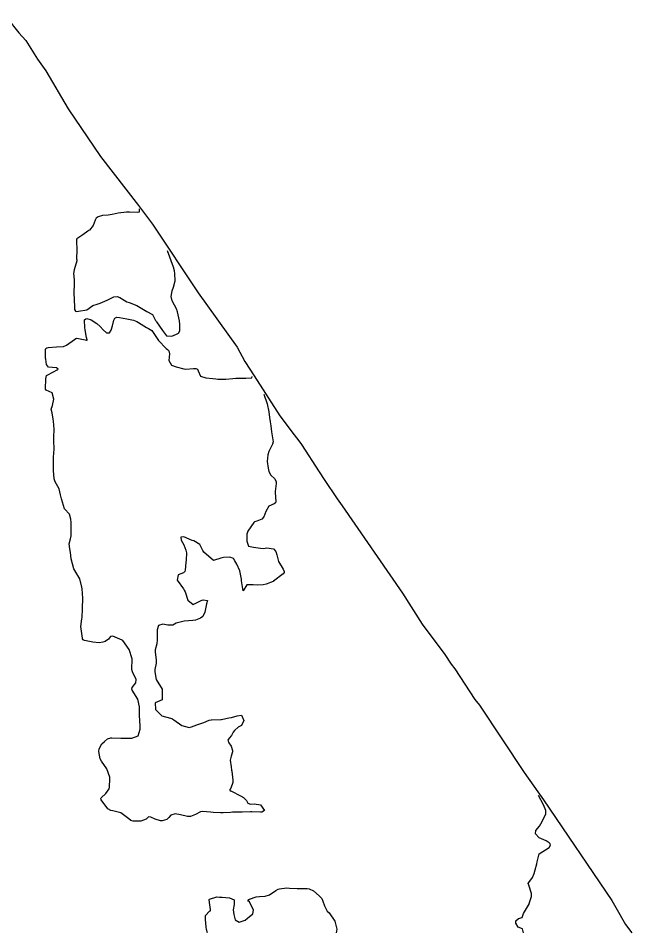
# Model space of a CAD drawing. Header units: metres. Extents: x 298520 to 308411, y 7433745 to 7450750.
# Drawn here: x 308287.5 to 308410.6, y 7433750 to 7433933.4 of the extents above; entities that cross this region are included whole.
import ezdxf

# ---------------------------------------------------------------- set-up
doc = ezdxf.new("R2010")
doc.units = ezdxf.units.M
doc.header["$LTSCALE"] = 10
doc.layers.add('Area', color=45, linetype='Continuous')
doc.layers.add('Curvas de Nivel 1m', color=11, linetype='Continuous')

msp = doc.modelspace()

# ---------------------------------------------------------------- linework, layer by layer
at = {"layer": 'Area'}
msp.add_polyline3d([(308285.26, 7433933.36, 707.14), (308287.58, 7433930.46, 708), (308288.95, 7433928.88, 707.91), (308291.29, 7433925.16, 707.8), (308292.99, 7433922.84, 708.09), (308297.47, 7433915.19, 708), (308303.97, 7433905.66, 708.23), (308311.61, 7433895.81, 706.84), (308314.41, 7433892.06, 706.85), (308323.56, 7433878.26, 707.34), (308331.38, 7433867.38, 707.82), (308332.95, 7433864.52, 707.96), (308334.77, 7433861.62, 708.2), (308339.93, 7433853.62, 708.23), (308342.83, 7433849.78, 707.77), (308343.74, 7433848.63, 707.55), (308344.3, 7433847.85, 707.54), (308347.82, 7433842.41, 707.38), (308348.86, 7433840.87, 707.56), (308351.47, 7433836.97, 710.85), (308352.42, 7433835.55, 714.02), (308364.56, 7433818.03, 707.46), (308368.51, 7433811.85, 707.46), (308373.08, 7433805.78, 707.69), (308374.33, 7433803.84, 707.71), (308375.06, 7433802.88, 707.69), (308379.07, 7433796.7, 707.62), (308380.01, 7433795.56, 707.71), (308389, 7433782.1, 707.9), (308392.88, 7433776.57, 707.97), (308406.56, 7433756.4, 708.3), (308407.36, 7433755, 708.39), (308409.31, 7433751.61, 708.59), (308410.55, 7433749.95, 708.59)], dxfattribs=at)
at = {"layer": 'Curvas de Nivel 1m', "flags": 128}
for points, elevation in [([(308311.73, 7433895.12), (308311.75, 7433894.5), (308311.48, 7433894.39), (308309.81, 7433894.46), (308309.48, 7433894.46), (308309.15, 7433894.47), (308307.48, 7433894.29), (308306.29, 7433894.02), (308305.47, 7433893.88), (308304.39, 7433893.78), (308303.47, 7433893.55), (308303.08, 7433893.26), (308302.88, 7433892.88), (308302.51, 7433891.82), (308301.74, 7433890.89), (308301.56, 7433890.77), (308301.44, 7433890.69), (308300.4, 7433889.93), (308299.42, 7433889.27), (308299.21, 7433889.12), (308299.12, 7433888.91), (308299.13, 7433888.63), (308299.22, 7433886.91), (308299.17, 7433885.11), (308299.2, 7433884.91), (308299.19, 7433884.74), (308298.66, 7433882.92), (308298.56, 7433882.14), (308298.66, 7433880.92), (308298.69, 7433879.53), (308298.62, 7433878.92), (308298.63, 7433878.26), (308298.7, 7433876.92), (308298.71, 7433875.46), (308298.75, 7433874.92), (308298.91, 7433874.59), (308299.24, 7433874.56), (308299.52, 7433874.63), (308301.24, 7433874.89), (308302.41, 7433875.72), (308303.26, 7433876.02), (308303.87, 7433876.25), (308305.27, 7433876.84), (308306.61, 7433877.5), (308307.28, 7433877.53), (308307.81, 7433877.35), (308308.74, 7433876.8), (308309.27, 7433876.52), (308309.68, 7433876.37), (308311.26, 7433875.74), (308312.9, 7433874.75), (308313.24, 7433874.58), (308314.42, 7433873.92), (308315.01, 7433872.72), (308315.1, 7433872.6), (308315.22, 7433872.47), (308316.42, 7433870.71), (308317.19, 7433869.7), (308318.26, 7433869.61), (308319.19, 7433870.02), (308319.63, 7433870.23), (308319.88, 7433870.66), (308319.91, 7433871.97), (308319.79, 7433872.66), (308319.41, 7433874.5), (308319.37, 7433874.67), (308319.25, 7433874.94), (308318.35, 7433876.68), (308318.13, 7433877.54), (308318.31, 7433878.68), (308318.59, 7433879.4), (308318.95, 7433880.68), (308318.86, 7433882.19), (308318.79, 7433882.68), (308318.61, 7433883.42), (308317.39, 7433886.7), (308317.39, 7433886.7)], 707), ([(308336.72, 7433857.94), (308337.42, 7433856.06), (308337.76, 7433854.45), (308337.85, 7433853.31), (308337.99, 7433852.44), (308338.14, 7433851.61), (308338.28, 7433850.44), (308338.57, 7433848.81), (308338.59, 7433848.44), (308338.44, 7433847.95), (308337.73, 7433846.45), (308337.53, 7433845.82), (308337.43, 7433844.45), (308337.57, 7433843.15), (308337.75, 7433842.45), (308338.14, 7433841.72), (308338.85, 7433841.08), (308339.19, 7433840.43), (308339.22, 7433840.05), (308339.02, 7433838.43), (308339.02, 7433838.22), (308339.14, 7433836.43), (308339.07, 7433836.15), (308338.79, 7433835.97), (308337.73, 7433835.49), (308337.15, 7433834.45), (308336.75, 7433833.37), (308336.32, 7433832.89), (308335.31, 7433832.47), (308334.88, 7433832.34), (308334.74, 7433832.21), (308333.51, 7433830.5), (308333.33, 7433829.89), (308333.29, 7433828.5), (308333.68, 7433827.49), (308334.68, 7433827.25), (308336.09, 7433827.05), (308336.68, 7433827.02), (308337.35, 7433827.12), (308338.68, 7433826.94), (308339.15, 7433826.43), (308339.33, 7433825.75), (308339.7, 7433824.42), (308340.63, 7433822.9), (308340.84, 7433822.41), (308340.83, 7433822.2), (308340.62, 7433821.92), (308338.7, 7433820.44), (308338.65, 7433820.4), (308338.6, 7433820.37), (308337.2, 7433819.85), (308336.59, 7433819.73), (308335.42, 7433819.64), (308334.59, 7433819.72), (308333.34, 7433819.75), (308332.57, 7433818.51), (308332.27, 7433820.51), (308332.25, 7433820.87), (308331.94, 7433822.52), (308331.3, 7433823.86), (308330.94, 7433824.53), (308330.65, 7433825.03), (308329.94, 7433825.25), (308328.65, 7433825.18), (308328.11, 7433825.09), (308326.64, 7433824.58), (308324.67, 7433826.27), (308324.52, 7433826.6), (308323.9, 7433827.83), (308322.69, 7433828.52), (308322.35, 7433828.63), (308320.7, 7433829.35), (308320.08, 7433829.27), (308320.17, 7433828.66), (308320.68, 7433827.72), (308321.09, 7433826.65), (308321.19, 7433826.12), (308321.16, 7433824.64), (308321.1, 7433824.19), (308320.94, 7433822.65), (308320.88, 7433822.39), (308320.62, 7433822.11), (308319.52, 7433821.76), (308319.35, 7433820.66), (308320.58, 7433818.95), (308320.77, 7433818.65), (308320.92, 7433818.3), (308321.45, 7433816.64), (308322.54, 7433815.77), (308324.13, 7433816.61), (308324.55, 7433816.73), (308325.46, 7433816.59), (308325.24, 7433815.9), (308324.93, 7433814.6), (308324.9, 7433814.23), (308324.51, 7433813.37), (308324.05, 7433813.06), (308323.04, 7433812.62), (308322.5, 7433812.57), (308320.74, 7433812.41), (308320.5, 7433812.39), (308319.14, 7433812.02), (308318.49, 7433811.65), (308317.45, 7433811.64), (308316.49, 7433811.84), (308315.6, 7433811.6), (308315.31, 7433810.71), (308315.3, 7433809.88), (308315.33, 7433808.71), (308315.23, 7433807.92), (308314.95, 7433806.71), (308314.95, 7433806.2), (308315.13, 7433804.71), (308315.1, 7433804.02), (308314.88, 7433802.72), (308314.84, 7433802.26), (308315.12, 7433800.71), (308316.33, 7433798.77), (308316.35, 7433798.7), (308316.35, 7433796.74), (308316.35, 7433796.7), (308316.31, 7433796.67), (308314.93, 7433796.09), (308315.01, 7433794.71), (308316.27, 7433793.47), (308317.98, 7433792.96), (308318.27, 7433792.91), (308318.69, 7433792.67), (308320.25, 7433791.51), (308321.74, 7433791.14), (308322.25, 7433791.25), (308323.3, 7433791.66), (308324.26, 7433791.98), (308324.72, 7433792.13), (308325.73, 7433792.59), (308326.19, 7433792.65), (308326.26, 7433792.66), (308328.12, 7433792.71), (308328.27, 7433792.73), (308329.74, 7433793.07), (308330.27, 7433793.13), (308331.36, 7433793.44), (308332.28, 7433793.61), (308332.75, 7433792.5), (308332.25, 7433791.54), (308331.6, 7433791.16), (308330.84, 7433790.52), (308330.61, 7433790.15), (308330.23, 7433789.49), (308329.76, 7433789), (308329.5, 7433788.54), (308329.71, 7433788.04), (308330.2, 7433787.37), (308330.45, 7433786.53), (308330.46, 7433786.26), (308330.18, 7433785.34), (308330, 7433784.53), (308330.15, 7433783.19), (308330.27, 7433782.53), (308330.29, 7433782.38), (308330.54, 7433780.53), (308330.54, 7433780.1), (308330.1, 7433778.93), (308329.94, 7433778.68), (308329.9, 7433778.53), (308329.97, 7433778.41), (308330.09, 7433778.4), (308330.27, 7433778.35), (308332.08, 7433777.43), (308332.66, 7433777.09), (308333.24, 7433776.49), (308333.54, 7433775.96), (308334.07, 7433775.7), (308334.76, 7433775.78), (308336.06, 7433775.63), (308336.84, 7433774.45), (308336.35, 7433774.15), (308336.05, 7433774.12), (308334.32, 7433774.21), (308334.05, 7433774.21), (308332.39, 7433774.16), (308332.05, 7433774.15), (308330.47, 7433774.1), (308330.05, 7433774.08), (308328.6, 7433774), (308328.04, 7433773.98), (308326.56, 7433774.06), (308326.05, 7433774.11), (308324.41, 7433774.23), (308324.05, 7433774.18), (308322.99, 7433773.66), (308322.03, 7433773.27), (308321.4, 7433773.27), (308320.04, 7433773.62), (308318.94, 7433773.77), (308318.04, 7433773.51), (308317.67, 7433773.04), (308317.27, 7433772.69), (308316.34, 7433772.38), (308316.02, 7433772.39), (308314.94, 7433772.71), (308314.03, 7433773.12), (308313.6, 7433773.16), (308313.11, 7433772.73), (308312.02, 7433772.33), (308310.5, 7433772.29), (308310.02, 7433772.47), (308309.65, 7433772.77), (308308.04, 7433774), (308306.45, 7433774.41), (308306.05, 7433774.46), (308305.42, 7433774.83), (308304.07, 7433776.61), (308304, 7433776.77), (308304, 7433776.84), (308304.07, 7433776.98), (308305.05, 7433777.86), (308305.7, 7433778.82), (308305.79, 7433779.13), (308305.86, 7433780.82), (308305.82, 7433781.13), (308305.23, 7433782.83), (308304.17, 7433784.36), (308303.91, 7433784.84), (308303.64, 7433786.3), (308303.69, 7433786.85), (308304.2, 7433787.82), (308304.75, 7433788.29), (308305.37, 7433788.83), (308306.02, 7433789.02), (308306.22, 7433789.03), (308308.06, 7433788.95), (308308.22, 7433788.95), (308310.03, 7433788.96), (308310.22, 7433788.96), (308311.53, 7433789.45), (308311.92, 7433790.75), (308311.92, 7433791.08), (308311.82, 7433792.75), (308311.78, 7433793.24), (308311.77, 7433794.76), (308311.78, 7433795.28), (308311.48, 7433796.76), (308310.33, 7433798.6), (308310.27, 7433798.77), (308310.27, 7433798.83), (308310.34, 7433799.1), (308311.02, 7433800.09), (308311.12, 7433800.76), (308310.38, 7433802.25), (308310.25, 7433802.77), (308310.24, 7433802.91), (308310.3, 7433804.77), (308310.3, 7433804.89), (308309.74, 7433806.78), (308308.45, 7433808.58), (308308.32, 7433808.66), (308307.82, 7433808.8), (308306.46, 7433809.43), (308305.95, 7433809.34), (308305.55, 7433808.83), (308304.9, 7433808.39), (308304.45, 7433808.22), (308303.71, 7433808.11), (308302.45, 7433808.23), (308300.77, 7433808.57), (308300.45, 7433808.67), (308300.36, 7433808.89), (308300.34, 7433809.01), (308300.06, 7433810.89), (308300.04, 7433811.34), (308300.23, 7433812.89), (308300.26, 7433813.14), (308300.32, 7433814.89), (308300.33, 7433815.1), (308300.39, 7433816.89), (308300.39, 7433817.06), (308300.27, 7433818.89), (308300.24, 7433819.23), (308299.8, 7433820.9), (308298.62, 7433822.91), (308298.07, 7433824.92), (308297.93, 7433826.18), (308297.8, 7433826.92), (308297.69, 7433827.94), (308297.94, 7433828.92), (308298.05, 7433829.57), (308298.06, 7433830.92), (308298.05, 7433832.24), (308298, 7433832.92), (308297.73, 7433833.9), (308296.76, 7433834.94), (308296.12, 7433836.95), (308295.94, 7433837.81), (308295.66, 7433838.95), (308294.83, 7433840.41), (308294.67, 7433840.96), (308294.54, 7433842.64), (308294.54, 7433842.96), (308294.54, 7433844.63), (308294.53, 7433844.97), (308294.54, 7433845.32), (308294.64, 7433846.96), (308294.61, 7433848.65), (308294.58, 7433848.97), (308294.57, 7433849.33), (308294.69, 7433850.96), (308294.55, 7433852.53), (308294.48, 7433852.97), (308294.26, 7433854.23), (308294.06, 7433854.97), (308294.31, 7433855.68), (308294.61, 7433856.97), (308294.29, 7433858.22), (308293.05, 7433858.79), (308292.94, 7433858.99), (308292.93, 7433859.12), (308293.01, 7433860.99), (308293.02, 7433861.06), (308293.09, 7433861.72), (308294.65, 7433862.51), (308295.1, 7433862.77), (308295.23, 7433862.83), (308295.48, 7433862.96), (308295.11, 7433863.22), (308293.51, 7433863.38), (308293.11, 7433863.95), (308292.96, 7433864.99), (308292.94, 7433865.18), (308292.9, 7433866.99), (308292.99, 7433867.16), (308293.16, 7433867.23), (308293.47, 7433867.3), (308295.16, 7433867.46), (308296.55, 7433867.56), (308297.16, 7433867.77), (308298.77, 7433868.92), (308298.98, 7433869.11), (308299.18, 7433869.22), (308300.85, 7433868.89), (308301.17, 7433868.8), (308301.26, 7433868.8), (308301.29, 7433868.89), (308301.18, 7433869.31), (308300.87, 7433870.89), (308300.82, 7433871.28), (308300.78, 7433872.89), (308301.02, 7433873.1), (308301.23, 7433873.12), (308302.09, 7433872.88), (308303.22, 7433872.17), (308303.9, 7433871.55), (308304.51, 7433870.85), (308305.19, 7433870.3), (308305.74, 7433870.29), (308306.09, 7433870.83), (308306.35, 7433871.69), (308306.64, 7433872.83), (308306.84, 7433873.21), (308307.23, 7433873.44), (308307.79, 7433873.37), (308309.23, 7433873.08), (308310.57, 7433872.78), (308311.22, 7433872.57), (308311.61, 7433872.37), (308313.21, 7433871.32), (308313.57, 7433871.11), (308314.23, 7433870.73), (308315.18, 7433869.33), (308315.57, 7433868.72), (308317.16, 7433867.14), (308317.42, 7433866.96), (308317.68, 7433866.69), (308317.8, 7433866.03), (308317.7, 7433864.69), (308318.23, 7433863.8), (308319.11, 7433863.43), (308320.7, 7433863.06), (308321.11, 7433863.01), (308322.64, 7433863.1), (308323.11, 7433863.11), (308323.45, 7433862.97), (308323.57, 7433862.62), (308324.03, 7433861.55), (308325.09, 7433861.23), (308326.53, 7433861.14), (308327.09, 7433861.04), (308327.51, 7433861), (308329.09, 7433861), (308330.5, 7433861.12), (308331.09, 7433861.19), (308332.41, 7433861.19), (308333.09, 7433861.15), (308334.31, 7433861.27), (308334.39, 7433861.54)], 708), ([(308388.85, 7433749.95), (308388.64, 7433750.7), (308387.78, 7433751.08), (308387.31, 7433751.84), (308387.29, 7433752.34), (308387.8, 7433752.82), (308388.6, 7433753.03), (308388.85, 7433753.82), (308389.83, 7433755.45), (308389.96, 7433755.68), (308390, 7433755.81), (308390.42, 7433757.23), (308390.47, 7433757.8), (308389.88, 7433759.5), (308389.79, 7433759.81), (308389.88, 7433759.99), (308390.66, 7433761.04), (308390.99, 7433761.8), (308391.18, 7433762.53), (308391.5, 7433763.79), (308391.57, 7433764.16), (308391.95, 7433765.79), (308393.97, 7433767.03), (308394.24, 7433767.49), (308394.18, 7433767.76), (308393.98, 7433768.01), (308393.38, 7433768.37), (308391.99, 7433768.95), (308391.27, 7433769.8), (308391.33, 7433770.48), (308392.02, 7433771.29), (308392.34, 7433771.79), (308392.9, 7433772.92), (308393.3, 7433773.77), (308393.35, 7433774.48), (308392.88, 7433775.57), (308391.84, 7433777.46)], 708), ([(308325.45, 7433749.95), (308325.23, 7433750.59), (308325.19, 7433751.16), (308325.06, 7433752.59), (308325, 7433753.39), (308325.81, 7433754.25), (308326.03, 7433754.36), (308326.05, 7433754.58), (308325.83, 7433755.99), (308325.75, 7433756.58), (308325.78, 7433756.63), (308325.83, 7433756.66), (308327.28, 7433757.12), (308327.84, 7433757.1), (308328.35, 7433757.07), (308329.84, 7433756.94), (308330.75, 7433756.52), (308330.75, 7433755.59), (308330.61, 7433754.52), (308330.72, 7433753.6), (308330.99, 7433752.52), (308331.78, 7433752.07), (308332.96, 7433752.49), (308333.43, 7433752.84), (308333.79, 7433753.11), (308334.52, 7433753.75), (308334.65, 7433754.47), (308333.83, 7433756.12), (308333.66, 7433756.31), (308333.54, 7433756.48), (308333.83, 7433756.65), (308335.17, 7433757.13), (308335.84, 7433757.24), (308337, 7433757.29), (308337.84, 7433757.55), (308339.16, 7433758.42), (308339.6, 7433758.67), (308339.86, 7433758.74), (308341.34, 7433758.92), (308341.86, 7433758.91), (308343.43, 7433758.8), (308343.86, 7433758.79), (308345.41, 7433758.79), (308345.86, 7433758.72), (308346.67, 7433758.33), (308347.84, 7433757.37), (308348.35, 7433756.83), (308348.6, 7433756.31), (308348.88, 7433755.36), (308349.47, 7433754.3), (308349.81, 7433753.91), (308350.97, 7433752.28), (308351.37, 7433750.67), (308351.33, 7433750.27), (308351.26, 7433749.95)], 708)]:
    msp.add_lwpolyline(points, dxfattribs=dict(at, elevation=elevation))

doc.saveas('drawing.dxf')
